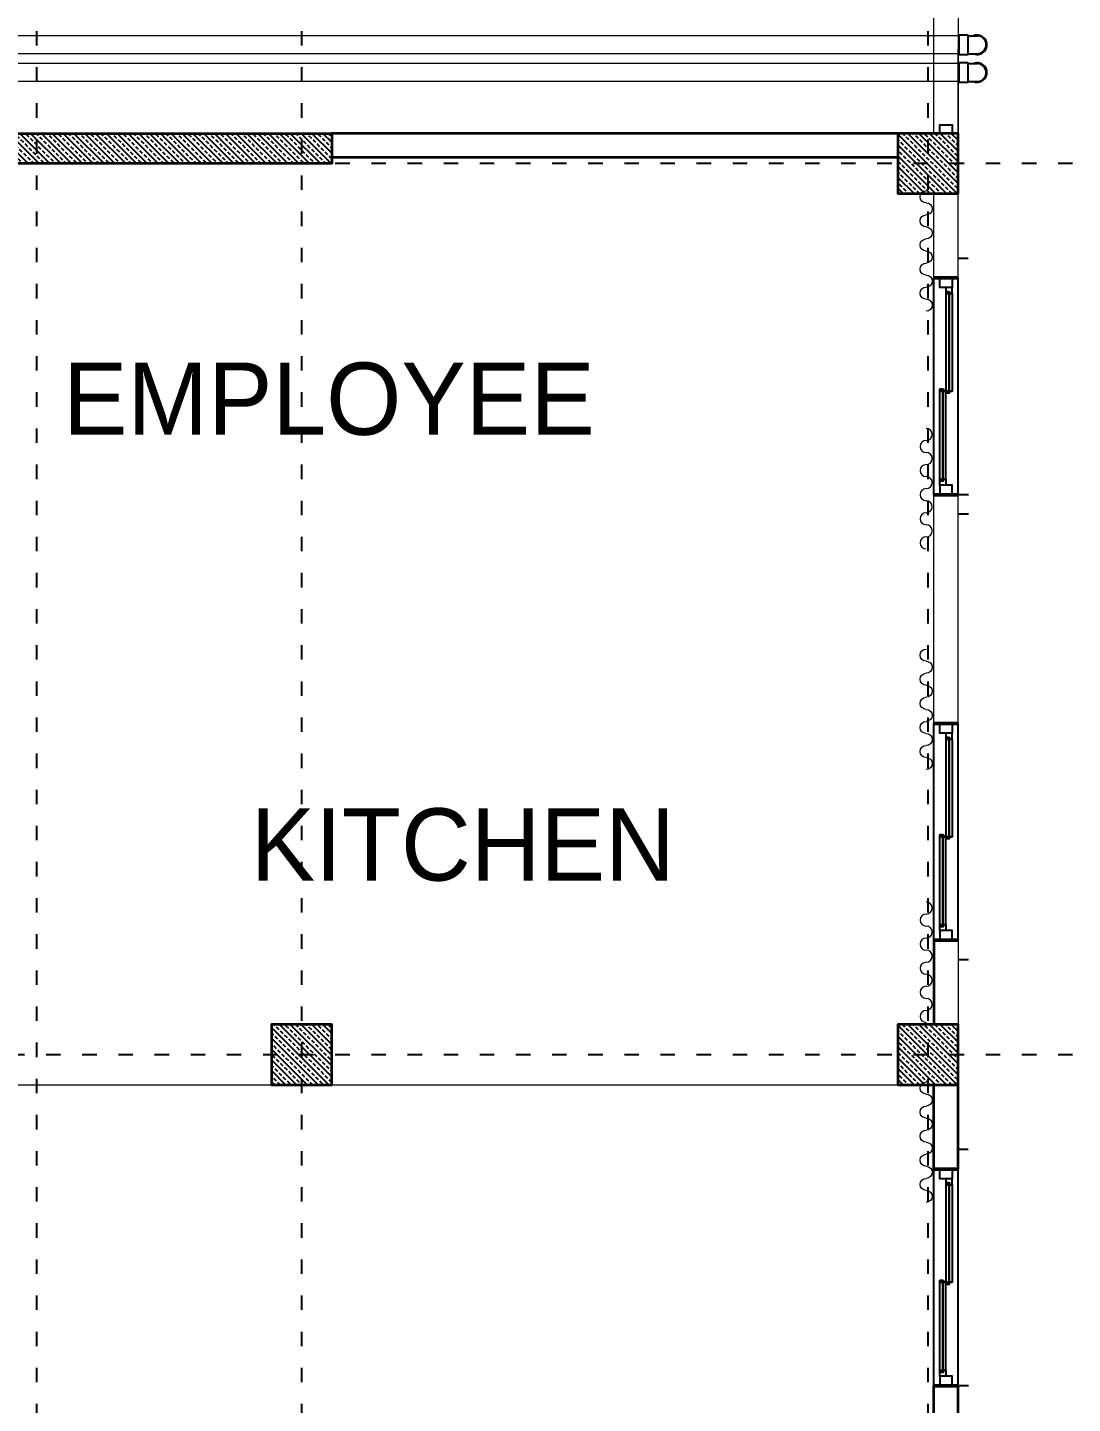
# Model space of a CAD drawing. Header units: millimetres. Extents: x 626118 to 667468, y 4481694 to 4492717.
# Drawn here: x 640303 to 641170, y 4489890 to 4491032 of the extents above; entities that cross this region are included whole.
import ezdxf

# ---------------------------------------------------------------- set-up
doc = ezdxf.new("R2010")
doc.units = ezdxf.units.MM
for name, pattern in [('ACAD_ISO03W100', [30, 12, -18]), ('CENTER2', [1.125, 0.75, -0.125, 0.125, -0.125]), ('DUZ', [500, 500])]:
    doc.linetypes.add(name, pattern=pattern)
doc.layers.get('0').update_dxf_attribs({"color": 1, "linetype": 'DUZ'})
for name, color, linetype in [('AGAC', 116, 'Continuous'), ('DR-WASTE PIPE', 5, 'CENTER2'), ('KOLTAR_F', 145, 'Continuous'), ('PEN', 161, 'Continuous'), ('PVC', 3, 'Continuous'), ('söve', 26, 'DUZ')]:
    doc.layers.add(name, color=color, linetype=linetype)
for name, color, linetype, lineweight in [('cam', 143, 'Continuous', 20), ('DUV', 220, 'Continuous', 50), ('DUVAR', 7, 'Continuous', 35), ('FE_PERDE', 205, 'Continuous', 15), ('gor25', 142, 'Continuous', 25), ('iç duvar', 7, 'Continuous', 50), ('KOLON_F', 3, 'Continuous', 35)]:
    doc.layers.add(name, color=color, linetype=linetype, lineweight=lineweight)
pattern_1 = [(135, (5142477.9514, 3829570.847), (-4.4901280605, -4.4901280605), []), (135, (5142477.9514, 3829575.337), (-4.4901280605, -4.4901280605), [3.175, -1.5875])]

# ---------------------------------------------------------------- blocks, each defined once
blk = doc.blocks.new('GEN_BLOCK00601')
at = {"linetype": 'Continuous', "ltscale": 50}
for centre, start, end in [((50, 50), 0, 180), ((150, 50), 180, 0), ((250, 50), 0, 180), ((350, 50), 180, 0), ((450, 50), 0, 180), ((550, 50), 180, 0), ((650, 50), 0, 180), ((750, 50), 180, 0), ((850, 50), 0, 180), ((950, 50), 180, 0)]:
    blk.add_arc(centre, 50, start, end, dxfattribs=at)
for tag in ['FLOOR', 'Sfb']:
    blk.add_attdef(tag, (0, 0), '', height=1)
blk = doc.blocks.new('PVC6')
for p, q in [((-86.5, 82.5), (-93, 82.5)), ((0, 82.5), (6.5, 82.5)), ((-86.5, -82.5), (-93, -82.5)), ((0, -82.5), (6.5, -82.5))]:
    blk.add_line(p, q)
blk.add_lwpolyline([(0, -89), (0, 89), (-81.5, 89, 0.4142136), (-86.5, 84), (-86.5, -84, 0.4142136), (-81.5, -89)], format="xyb", close=True)
blk = doc.blocks.new('P906B')
for p, q in [((-82.5, -81.5), (-82.5, 0)), ((82.5, -81.5), (82.5, 0))]:
    blk.add_line(p, q)
blk.add_arc((0, 0), 89, 337.96675, 202.03325)
at = {"color": 9}
blk.add_arc((0, 0), 82.5, 360, 180, dxfattribs=at)
at = {"rotation": 270}
blk.add_blockref('PVC6', (0, -168), dxfattribs=at)

msp = doc.modelspace()

# ---------------------------------------------------------------- hatches: boundary and pattern name
at = {"layer": 'KOLTAR_F'}
h = msp.add_hatch(dxfattribs=at)
h.set_pattern_fill('ANSI33', color=256, angle=90, style=0)
h.set_pattern_definition([(135, (5142997.9514, 3830310.847), (-4.4901280605, -4.4901280605), []), (135, (5142997.9514, 3830315.337), (-4.4901280605, -4.4901280605), [3.175, -1.5875])])
h.paths.add_polyline_path([(640555.48, 4490944.33), (640285.48, 4490944.33), (640285.48, 4490919.33), (640555.48, 4490919.33)])
h = msp.add_hatch(dxfattribs=at)
h.set_pattern_fill('ANSI33', color=256, angle=90, style=0)
h.set_pattern_definition([(135, (5142477.9514, 3830310.847), (-4.4901280605, -4.4901280605), []), (135, (5142477.9514, 3830315.337), (-4.4901280605, -4.4901280605), [3.175, -1.5875])])
h.paths.add_polyline_path([(641075.48, 4490894.33), (641075.48, 4490944.33), (641025.48, 4490944.33), (641025.48, 4490894.33)])
h = msp.add_hatch(dxfattribs=at)
h.set_pattern_fill('ANSI33', color=256, angle=90, style=0)
h.set_pattern_definition([(135, (5142997.9514, 3829570.847), (-4.4901280605, -4.4901280605), []), (135, (5142997.9514, 3829575.337), (-4.4901280605, -4.4901280605), [3.175, -1.5875])])
h.paths.add_polyline_path([(640555.48, 4490154.33), (640555.48, 4490204.33), (640505.48, 4490204.33), (640505.48, 4490154.33)])
h = msp.add_hatch(dxfattribs=at)
h.set_pattern_fill('ANSI33', color=256, angle=90, style=0)
h.set_pattern_definition([(135, (5142997.9514, 3829570.847), (-4.4901280605, -4.4901280605), []), (135, (5142997.9514, 3829575.337), (-4.4901280605, -4.4901280605), [3.175, -1.5875])])
h.paths.add_polyline_path([(640555.48, 4490154.33), (640555.48, 4490204.33), (640505.48, 4490204.33), (640505.48, 4490154.33)])
h = msp.add_hatch(dxfattribs=at)
h.set_pattern_fill('ANSI33', color=256, angle=90, style=0)
h.set_pattern_definition(pattern_1)
h.paths.add_polyline_path([(641075.48, 4490154.33), (641075.48, 4490204.33), (641025.48, 4490204.33), (641025.48, 4490154.33)])
h = msp.add_hatch(dxfattribs=at)
h.set_pattern_fill('ANSI33', color=256, angle=90, style=0)
h.set_pattern_definition(pattern_1)
h.paths.add_polyline_path([(641075.48, 4490154.33), (641075.48, 4490204.33), (641025.48, 4490204.33), (641025.48, 4490154.33)])

# ---------------------------------------------------------------- linework, layer by layer
at = {"color": 232, "linetype": 'ACAD_ISO03W100'}
for p, q in [((640310.48, 4492079.33), (640310.48, 4488949.33)), ((640530.48, 4492079.33), (640530.48, 4488949.33)), ((641050.48, 4492079.33), (641050.48, 4488949.33)), ((641170.48, 4490919.33), (637230.48, 4490919.33)), ((641170.48, 4490179.33), (637230.48, 4490179.33))]:
    msp.add_line(p, q, dxfattribs=at)
at = {"layer": 'AGAC'}
for p, q in [((641055.48, 4490644.33), (641055.48, 4490824.33)), ((641075.48, 4490644.33), (641075.48, 4490824.33)), ((641055.48, 4490274.33), (641055.48, 4490454.33)), ((641075.48, 4490274.33), (641075.48, 4490454.33)), ((641055.48, 4489904.33), (641055.48, 4490084.33)), ((641075.48, 4489904.33), (641075.48, 4490084.33))]:
    msp.add_line(p, q, dxfattribs=at)
at = {"layer": 'cam'}
for p, q in [((641067.48, 4490812.83), (641067.48, 4490728.83)), ((641067.98, 4490812.83), (641067.98, 4490728.83)), ((641068.48, 4490812.83), (641068.48, 4490728.83)), ((641062.48, 4490655.83), (641062.48, 4490731.83)), ((641062.98, 4490655.83), (641062.98, 4490731.83)), ((641063.48, 4490655.83), (641063.48, 4490731.83)), ((641067.48, 4490442.83), (641067.48, 4490358.83)), ((641067.98, 4490442.83), (641067.98, 4490358.83)), ((641068.48, 4490442.83), (641068.48, 4490358.83)), ((641062.48, 4490285.83), (641062.48, 4490361.83)), ((641062.98, 4490285.83), (641062.98, 4490361.83)), ((641063.48, 4490285.83), (641063.48, 4490361.83)), ((641067.48, 4490072.83), (641067.48, 4489988.83)), ((641067.98, 4490072.83), (641067.98, 4489988.83)), ((641068.48, 4490072.83), (641068.48, 4489988.83)), ((641062.48, 4489915.83), (641062.48, 4489991.83)), ((641062.98, 4489915.83), (641062.98, 4489991.83)), ((641063.48, 4489915.83), (641063.48, 4489991.83))]:
    msp.add_line(p, q, dxfattribs=at)
at = {"layer": 'DR-WASTE PIPE', "linetype": 'Continuous', "lineweight": 18, "ltscale": 12}
for p, q in [((641075.48, 4491025.37, 0), (638486.91, 4491025.37, 0)), ((641075.48, 4491010.37, 0.01), (638487.5, 4491010.37, 0.01))]:
    msp.add_line(p, q, dxfattribs=at)
at = {"layer": 'DR-WASTE PIPE', "color": 6, "linetype": 'Continuous', "lineweight": 18, "ltscale": 12}
for p, q in [((641075.48, 4491002.37), (639962.08, 4491002.37)), ((641075.48, 4490987.36), (639962.08, 4490987.36))]:
    msp.add_line(p, q, dxfattribs=at)
at = {"layer": 'DUV'}
for p, q in [((641055.48, 4490824.33), (641075.48, 4490824.33)), ((641055.48, 4490644.33), (641075.48, 4490644.33)), ((641055.48, 4490454.33), (641075.48, 4490454.33)), ((641055.48, 4490454.33), (641075.48, 4490454.33)), ((641055.48, 4490454.33), (641075.48, 4490454.33)), ((641055.48, 4490274.33), (641075.48, 4490274.33)), ((641055.48, 4490274.33), (641075.48, 4490274.33)), ((641055.48, 4490274.33), (641075.48, 4490274.33)), ((641055.48, 4490084.33), (641075.48, 4490084.33)), ((641055.48, 4489904.33), (641075.48, 4489904.33))]:
    msp.add_line(p, q, dxfattribs=at)
at = {"layer": 'DUVAR'}
for p, q in [((641025.48, 4490944.33), (640555.48, 4490944.33)), ((641025.48, 4490924.33), (640555.48, 4490924.33)), ((641055.48, 4490824.33), (641075.48, 4490824.33)), ((641055.48, 4490644.33), (641075.48, 4490644.33)), ((641055.48, 4490454.33), (641075.48, 4490454.33)), ((641055.48, 4490274.33), (641075.48, 4490274.33)), ((641055.48, 4490274.33), (641055.48, 4490204.33)), ((641055.48, 4490084.33), (641055.48, 4490154.33)), ((641075.48, 4490084.33), (641075.48, 4490154.33)), ((641055.48, 4490084.33), (641075.48, 4490084.33)), ((641055.48, 4489904.33), (641075.48, 4489904.33)), ((641055.48, 4489714.33), (641055.48, 4489904.33)), ((641075.48, 4489714.33), (641075.48, 4489904.33))]:
    msp.add_line(p, q, dxfattribs=at)
at = {"layer": 'gor25'}
for p, q in [((641065.48, 4490811.33), (641065.48, 4490730.33)), ((641070.48, 4490811.33), (641070.48, 4490730.33)), ((641060.48, 4490657.33), (641060.48, 4490730.33)), ((641065.48, 4490657.33), (641065.48, 4490730.33)), ((641065.48, 4490441.33), (641065.48, 4490360.33)), ((641070.48, 4490441.33), (641070.48, 4490360.33)), ((641060.48, 4490287.33), (641060.48, 4490360.33)), ((641065.48, 4490287.33), (641065.48, 4490360.33)), ((641065.48, 4490071.33), (641065.48, 4489990.33)), ((641070.48, 4490071.33), (641070.48, 4489990.33)), ((641060.48, 4489917.33), (641060.48, 4489990.33)), ((641065.48, 4489917.33), (641065.48, 4489990.33))]:
    msp.add_line(p, q, dxfattribs=at)
at = {"layer": 'iç duvar', "color": 7, "lineweight": 18}
for p, q in [((641075.48, 4491414.33), (641075.48, 4490944.33)), ((641055.48, 4490944.33), (641055.48, 4491149.33)), ((641075.48, 4490824.33), (641075.48, 4491014.33)), ((641055.48, 4490824.33), (641055.48, 4490894.33)), ((641055.48, 4490454.33), (641055.48, 4490644.33)), ((641075.48, 4490454.33), (641075.48, 4490644.33)), ((641075.48, 4490274.33), (641075.48, 4490204.33))]:
    msp.add_line(p, q, dxfattribs=at)
at = {"layer": 'iç duvar', "color": 252, "linetype": 'Continuous', "lineweight": 5, "true_color": 0x939598}
for p, q in [((640035.48, 4490154.33), (640505.48, 4490154.33)), ((640555.48, 4490154.33), (641025.48, 4490154.33))]:
    msp.add_line(p, q, dxfattribs=at)
at = {"layer": 'KOLON_F'}
for points in [[(640285.48, 4490944.33), (640555.48, 4490944.33), (640555.48, 4490919.33), (640285.48, 4490919.33)], [(641075.48, 4490894.33), (641075.48, 4490944.33), (641025.48, 4490944.33), (641025.48, 4490894.33)], [(640555.48, 4490154.33), (640555.48, 4490204.33), (640505.48, 4490204.33), (640505.48, 4490154.33)], [(640555.48, 4490154.33), (640555.48, 4490204.33), (640505.48, 4490204.33), (640505.48, 4490154.33)], [(641075.48, 4490154.33), (641075.48, 4490204.33), (641025.48, 4490204.33), (641025.48, 4490154.33)], [(641075.48, 4490154.33), (641075.48, 4490204.33), (641025.48, 4490204.33), (641025.48, 4490154.33)]]:
    msp.add_lwpolyline(points, close=True, dxfattribs=at)
at = {"layer": 'PEN'}
for points in [[(641060.48, 4490951.34), (641060.48, 4490951.34), (641070.48, 4490951.34), (641070.48, 4490944.33), (641070.48, 4490944.33), (641060.48, 4490944.33), (641060.48, 4490944.33), (641060.48, 4490944.33), (641060.48, 4490951.34)], [(641070.48, 4490816.33), (641070.48, 4490816.33), (641060.48, 4490816.33), (641060.48, 4490824.33), (641060.48, 4490824.33), (641070.48, 4490824.33), (641070.48, 4490824.33), (641070.48, 4490824.33), (641070.48, 4490816.33)], [(641070.48, 4490816.33), (641070.48, 4490816.33), (641065.48, 4490816.33), (641065.48, 4490812.83), (641067.48, 4490812.83), (641068.48, 4490812.83), (641068.48, 4490811.33), (641070.48, 4490811.33), (641070.48, 4490816.33)], [(641065.48, 4490812.83), (641065.48, 4490811.33), (641067.48, 4490811.33), (641067.48, 4490812.83)], [(641065.48, 4490730.33), (641065.48, 4490730.33), (641060.48, 4490730.33), (641060.48, 4490731.83), (641062.48, 4490731.83), (641063.48, 4490731.83), (641063.48, 4490730.33), (641065.48, 4490730.33), (641065.48, 4490730.33)], [(641060.48, 4490731.83), (641060.48, 4490730.33), (641062.48, 4490730.33), (641062.48, 4490731.83)], [(641065.48, 4490728.83), (641065.48, 4490730.33), (641067.48, 4490730.33), (641067.48, 4490728.83)], [(641070.48, 4490730.33), (641070.48, 4490730.33), (641065.48, 4490730.33), (641065.48, 4490728.83), (641067.48, 4490728.83), (641068.48, 4490728.83), (641068.48, 4490730.33), (641070.48, 4490730.33), (641070.48, 4490730.33)], [(641065.48, 4490652.33), (641065.48, 4490652.33), (641060.48, 4490652.33), (641060.48, 4490655.83), (641062.48, 4490655.83), (641063.48, 4490655.83), (641063.48, 4490657.33), (641065.48, 4490657.33), (641065.48, 4490652.33)], [(641060.48, 4490655.83), (641060.48, 4490657.33), (641062.48, 4490657.33), (641062.48, 4490655.83)], [(641070.48, 4490652.33), (641070.48, 4490652.33), (641060.48, 4490652.33), (641060.48, 4490644.33), (641060.48, 4490644.33), (641070.48, 4490644.33), (641070.48, 4490644.33), (641070.48, 4490644.33), (641070.48, 4490652.33)], [(641070.48, 4490446.33), (641070.48, 4490446.33), (641060.48, 4490446.33), (641060.48, 4490454.33), (641060.48, 4490454.33), (641070.48, 4490454.33), (641070.48, 4490454.33), (641070.48, 4490454.33), (641070.48, 4490446.33)], [(641070.48, 4490446.33), (641070.48, 4490446.33), (641065.48, 4490446.33), (641065.48, 4490442.83), (641067.48, 4490442.83), (641068.48, 4490442.83), (641068.48, 4490441.33), (641070.48, 4490441.33), (641070.48, 4490446.33)], [(641065.48, 4490442.83), (641065.48, 4490441.33), (641067.48, 4490441.33), (641067.48, 4490442.83)], [(641065.48, 4490360.33), (641065.48, 4490360.33), (641060.48, 4490360.33), (641060.48, 4490361.83), (641062.48, 4490361.83), (641063.48, 4490361.83), (641063.48, 4490360.33), (641065.48, 4490360.33), (641065.48, 4490360.33)], [(641060.48, 4490361.83), (641060.48, 4490360.33), (641062.48, 4490360.33), (641062.48, 4490361.83)], [(641065.48, 4490358.83), (641065.48, 4490360.33), (641067.48, 4490360.33), (641067.48, 4490358.83)], [(641070.48, 4490360.33), (641070.48, 4490360.33), (641065.48, 4490360.33), (641065.48, 4490358.83), (641067.48, 4490358.83), (641068.48, 4490358.83), (641068.48, 4490360.33), (641070.48, 4490360.33), (641070.48, 4490360.33)], [(641065.48, 4490282.33), (641065.48, 4490282.33), (641060.48, 4490282.33), (641060.48, 4490285.83), (641062.48, 4490285.83), (641063.48, 4490285.83), (641063.48, 4490287.33), (641065.48, 4490287.33), (641065.48, 4490282.33)], [(641060.48, 4490285.83), (641060.48, 4490287.33), (641062.48, 4490287.33), (641062.48, 4490285.83)], [(641070.48, 4490282.33), (641070.48, 4490282.33), (641060.48, 4490282.33), (641060.48, 4490274.33), (641060.48, 4490274.33), (641070.48, 4490274.33), (641070.48, 4490274.33), (641070.48, 4490274.33), (641070.48, 4490282.33)], [(641070.48, 4490076.33), (641070.48, 4490076.33), (641060.48, 4490076.33), (641060.48, 4490084.33), (641060.48, 4490084.33), (641070.48, 4490084.33), (641070.48, 4490084.33), (641070.48, 4490084.33), (641070.48, 4490076.33)], [(641070.48, 4490076.33), (641070.48, 4490076.33), (641065.48, 4490076.33), (641065.48, 4490072.83), (641067.48, 4490072.83), (641068.48, 4490072.83), (641068.48, 4490071.33), (641070.48, 4490071.33), (641070.48, 4490076.33)], [(641065.48, 4490072.83), (641065.48, 4490071.33), (641067.48, 4490071.33), (641067.48, 4490072.83)], [(641065.48, 4489990.33), (641065.48, 4489990.33), (641060.48, 4489990.33), (641060.48, 4489991.83), (641062.48, 4489991.83), (641063.48, 4489991.83), (641063.48, 4489990.33), (641065.48, 4489990.33), (641065.48, 4489990.33)], [(641060.48, 4489991.83), (641060.48, 4489990.33), (641062.48, 4489990.33), (641062.48, 4489991.83)], [(641065.48, 4489988.83), (641065.48, 4489990.33), (641067.48, 4489990.33), (641067.48, 4489988.83)], [(641070.48, 4489990.33), (641070.48, 4489990.33), (641065.48, 4489990.33), (641065.48, 4489988.83), (641067.48, 4489988.83), (641068.48, 4489988.83), (641068.48, 4489990.33), (641070.48, 4489990.33), (641070.48, 4489990.33)], [(641065.48, 4489912.33), (641065.48, 4489912.33), (641060.48, 4489912.33), (641060.48, 4489915.83), (641062.48, 4489915.83), (641063.48, 4489915.83), (641063.48, 4489917.33), (641065.48, 4489917.33), (641065.48, 4489912.33)], [(641060.48, 4489915.83), (641060.48, 4489917.33), (641062.48, 4489917.33), (641062.48, 4489915.83)], [(641070.48, 4489912.33), (641070.48, 4489912.33), (641060.48, 4489912.33), (641060.48, 4489904.33), (641060.48, 4489904.33), (641070.48, 4489904.33), (641070.48, 4489904.33), (641070.48, 4489904.33), (641070.48, 4489912.33)]]:
    msp.add_lwpolyline(points, close=True, dxfattribs=at)
at = {"layer": 'söve'}
for p, q in [((641083.86, 4490840.46), (641075.48, 4490840.46)), ((641084.07, 4490644.33), (641075.48, 4490644.33)), ((641084.07, 4490628.19), (641075.48, 4490628.19)), ((641084.07, 4490258.19), (641075.48, 4490258.19)), ((641083.86, 4490100.46), (641075.48, 4490100.46)), ((641084.07, 4489904.33), (641075.48, 4489904.33))]:
    msp.add_line(p, q, dxfattribs=at)

# ---------------------------------------------------------------- block references
at = {"layer": 'FE_PERDE', "extrusion": (0, 0, -1), "yscale": 0.10000020265579, "zscale": -0.10000020265579, "rotation": 270}
for p, xscale in [((-641053.98, 4490896.65), 0.10000020265579), ((-641053.98, 4490206.1), -0.10000020265579), ((-641053.98, 4490156.65), 0.10000020265579)]:
    msp.add_blockref('GEN_BLOCK00601', p, dxfattribs=dict(at, xscale=xscale))
at = {"layer": 'FE_PERDE', "yscale": 0.10000020265579, "zscale": 0.10000020265579}
for p, xscale, rotation in [((641053.98, 4490599.33), 0.10000020265579, 90.00000000000001), ((641053.98, 4490516.06), -0.10000020265579, 90)]:
    msp.add_blockref('GEN_BLOCK00601', p, dxfattribs=dict(at, xscale=xscale, rotation=rotation))
at = {"layer": 'PVC', "xscale": 0.09093474457658955, "yscale": 0.09093474457658955, "zscale": 0.09093474457658955, "rotation": 270}
for p in [(641091.35, 4491017.87, 0), (641091.35, 4490994.86)]:
    msp.add_blockref('P906B', p, dxfattribs=at)

# ---------------------------------------------------------------- texts
at = {"char_height": 60, "attachment_point": 1}
for s, insert in [('{\\fCentury Gothic|b0|i0|c162|p34;\\C7;EMPLOYEE}', (640332.42, 4490754.02)), ('{\\fCentury Gothic|b0|i0|c162|p34;\\C7;KITCHEN}', (640488.19, 4490383.88))]:
    msp.add_mtext_dynamic_manual_height_columns(s, width=402.7964, gutter_width=12.5, heights=[0], dxfattribs=dict(at, insert=insert))

doc.saveas('drawing.dxf')
